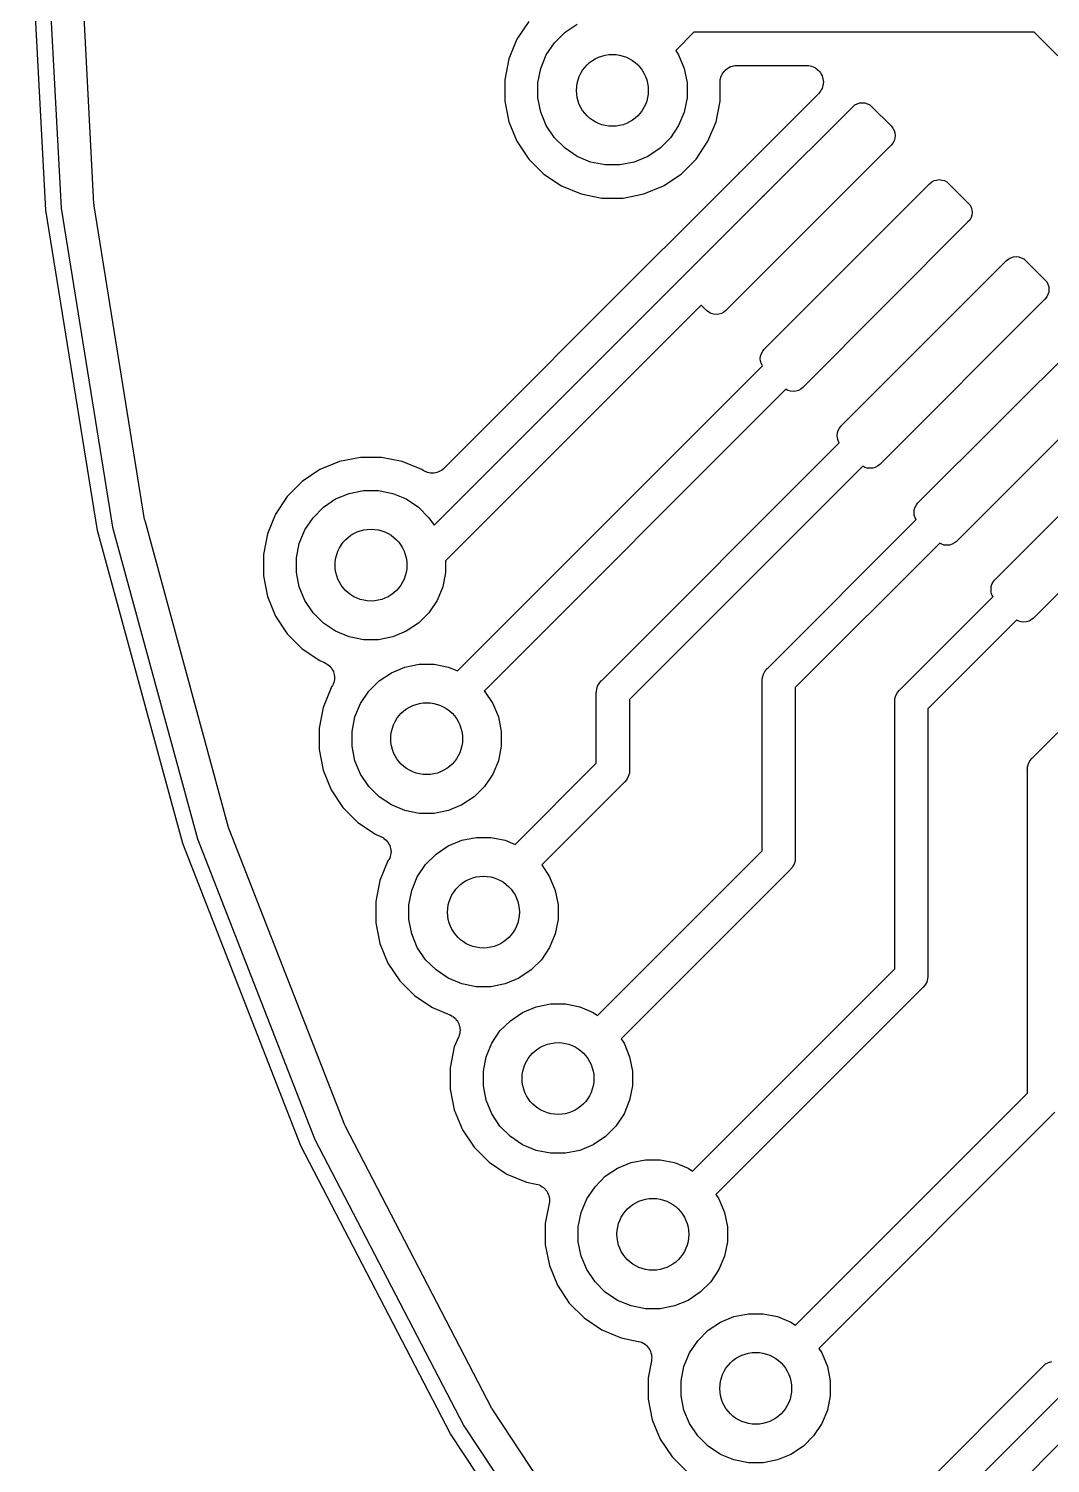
# Model space of a CAD drawing. Extents: x 176.5 to 204.5, y -115.6 to -87.6.
# Drawn here: x 176.49 to 181.18, y -108.85 to -102.26 of the extents above; entities that cross this region are included whole.
import ezdxf

# ---------------------------------------------------------------- set-up
doc = ezdxf.new("R2010")
doc.units = 0
doc.layers.add('BLACK', color=7, linetype='CONTINUOUS')

msp = doc.modelspace()

# ---------------------------------------------------------------- linework, layer by layer
at = {"layer": 'BLACK', "linetype": 'CONTINUOUS'}
for p, q in [((176.564, -103.09), (176.485, -101.6)), ((176.555, -101.6), (176.634, -103.082)), ((176.785, -103.062), (176.708, -101.604)), ((178.785, -102.224), (178.73, -102.305)), ((178.951, -102.273), (179.007, -102.236)), ((178.73, -102.305), (178.693, -102.395)), ((178.865, -102.377), (178.903, -102.321)), ((178.903, -102.321), (178.951, -102.273)), ((179.544, -102.273), (179.46, -102.357)), ((181.109, -102.273), (179.544, -102.273)), ((181.757, -102.921), (181.109, -102.273)), ((178.693, -102.395), (178.674, -102.491)), ((178.84, -102.44), (178.865, -102.377)), ((179.46, -102.357), (179.473, -102.377)), ((179.473, -102.377), (179.499, -102.44)), ((178.826, -102.506), (178.84, -102.44)), ((179.499, -102.44), (179.512, -102.506)), ((179.671, -102.472), (179.674, -102.465)), ((179.674, -102.465), (179.678, -102.459)), ((179.678, -102.459), (179.683, -102.453)), ((179.678, -102.459), (179.678, -102.459)), ((179.678, -102.459), (179.678, -102.459)), ((179.683, -102.453), (179.687, -102.448)), ((179.687, -102.448), (179.687, -102.447)), ((179.687, -102.447), (179.688, -102.447)), ((179.688, -102.447), (179.693, -102.443)), ((179.693, -102.443), (179.699, -102.438)), ((179.699, -102.438), (179.705, -102.435)), ((179.699, -102.438), (179.699, -102.438)), ((179.699, -102.438), (179.699, -102.438)), ((179.705, -102.435), (179.712, -102.431)), ((179.712, -102.431), (179.719, -102.429)), ((179.712, -102.431), (179.712, -102.431)), ((179.712, -102.431), (179.712, -102.431)), ((179.719, -102.429), (179.726, -102.427)), ((179.726, -102.427), (179.726, -102.427)), ((179.726, -102.427), (179.727, -102.427)), ((179.727, -102.427), (179.734, -102.426)), ((179.734, -102.426), (179.741, -102.425)), ((179.741, -102.425), (180.062, -102.425)), ((180.062, -102.425), (180.063, -102.425)), ((180.063, -102.425), (180.063, -102.425)), ((180.063, -102.425), (180.063, -102.425)), ((180.063, -102.425), (180.064, -102.425)), ((180.064, -102.425), (180.071, -102.426)), ((180.071, -102.426), (180.078, -102.427)), ((180.078, -102.427), (180.078, -102.427)), ((180.078, -102.427), (180.078, -102.427)), ((180.078, -102.427), (180.085, -102.429)), ((180.085, -102.429), (180.092, -102.432)), ((180.092, -102.432), (180.092, -102.432)), ((180.092, -102.432), (180.092, -102.432)), ((180.092, -102.432), (180.099, -102.435)), ((180.099, -102.435), (180.105, -102.439)), ((180.105, -102.439), (180.105, -102.439)), ((180.105, -102.439), (180.106, -102.439)), ((180.106, -102.439), (180.111, -102.444)), ((180.111, -102.444), (180.117, -102.448)), ((180.117, -102.448), (180.117, -102.448)), ((180.117, -102.448), (180.117, -102.448)), ((180.117, -102.448), (180.121, -102.454)), ((180.121, -102.454), (180.126, -102.46)), ((180.126, -102.46), (180.126, -102.46)), ((180.126, -102.46), (180.126, -102.46)), ((180.126, -102.46), (180.129, -102.466)), ((180.129, -102.466), (180.133, -102.473)), ((178.674, -102.491), (178.674, -102.589)), ((178.826, -102.574), (178.826, -102.506)), ((179.512, -102.506), (179.512, -102.574)), ((179.665, -102.493), (179.666, -102.486)), ((179.665, -102.501), (179.665, -102.493)), ((179.665, -102.502), (179.665, -102.501)), ((179.665, -102.501), (179.665, -102.501)), ((179.665, -102.501), (179.665, -102.501)), ((179.665, -102.501), (179.665, -102.501)), ((179.665, -102.589), (179.665, -102.502)), ((179.666, -102.486), (179.668, -102.479)), ((179.666, -102.486), (179.666, -102.486)), ((179.666, -102.486), (179.666, -102.486)), ((179.668, -102.479), (179.671, -102.472)), ((179.671, -102.472), (179.671, -102.472)), ((179.671, -102.472), (179.671, -102.472)), ((180.133, -102.531), (180.129, -102.538)), ((180.133, -102.473), (180.133, -102.473)), ((180.133, -102.473), (180.133, -102.473)), ((180.133, -102.473), (180.135, -102.48)), ((180.135, -102.524), (180.133, -102.531)), ((180.133, -102.531), (180.133, -102.531)), ((180.133, -102.531), (180.133, -102.531)), ((180.135, -102.48), (180.137, -102.487)), ((180.137, -102.517), (180.135, -102.524)), ((180.137, -102.487), (180.137, -102.487)), ((180.137, -102.487), (180.137, -102.487)), ((180.137, -102.487), (180.138, -102.495)), ((180.138, -102.51), (180.137, -102.517)), ((180.137, -102.517), (180.137, -102.517)), ((180.137, -102.517), (180.137, -102.517)), ((180.138, -102.495), (180.139, -102.502)), ((180.139, -102.502), (180.138, -102.51)), ((180.139, -102.502), (180.139, -102.502)), ((180.139, -102.502), (180.139, -102.502)), ((178.674, -102.589), (178.693, -102.684)), ((178.84, -102.64), (178.826, -102.574)), ((179.512, -102.574), (179.499, -102.64)), ((179.646, -102.684), (179.665, -102.589)), ((180.116, -102.556), (179.759, -102.913)), ((180.121, -102.55), (180.116, -102.556)), ((180.126, -102.544), (180.121, -102.55)), ((180.129, -102.538), (180.126, -102.544)), ((180.126, -102.544), (180.126, -102.544)), ((180.126, -102.544), (180.126, -102.544)), ((180.283, -102.607), (180.294, -102.602)), ((180.294, -102.602), (180.306, -102.598)), ((180.306, -102.598), (180.318, -102.597)), ((180.318, -102.597), (180.33, -102.598)), ((180.33, -102.598), (180.342, -102.602)), ((180.342, -102.602), (180.353, -102.607)), ((178.865, -102.702), (178.84, -102.64)), ((179.499, -102.64), (179.473, -102.702)), ((179.867, -103.022), (180.274, -102.615)), ((180.274, -102.615), (180.283, -102.607)), ((180.353, -102.607), (180.362, -102.615)), ((180.362, -102.615), (180.451, -102.703)), ((178.693, -102.684), (178.73, -102.774)), ((178.903, -102.758), (178.865, -102.702)), ((179.473, -102.702), (179.436, -102.758)), ((179.608, -102.774), (179.646, -102.684)), ((180.451, -102.703), (180.458, -102.713)), ((180.458, -102.713), (180.464, -102.724)), ((180.464, -102.724), (180.468, -102.735)), ((178.73, -102.774), (178.785, -102.856)), ((178.951, -102.806), (178.903, -102.758)), ((179.436, -102.758), (179.388, -102.806)), ((179.554, -102.856), (179.608, -102.774)), ((180.451, -102.792), (179.691, -103.552)), ((180.458, -102.782), (180.451, -102.792)), ((180.464, -102.772), (180.458, -102.782)), ((180.468, -102.76), (180.464, -102.772)), ((180.468, -102.735), (180.469, -102.748)), ((180.469, -102.748), (180.468, -102.76)), ((178.785, -102.856), (178.854, -102.925)), ((179.007, -102.844), (178.951, -102.806)), ((179.069, -102.87), (179.007, -102.844)), ((179.332, -102.844), (179.269, -102.87)), ((179.388, -102.806), (179.332, -102.844)), ((179.485, -102.925), (179.554, -102.856)), ((178.854, -102.925), (178.935, -102.979)), ((179.136, -102.883), (179.069, -102.87)), ((179.203, -102.883), (179.136, -102.883)), ((179.269, -102.87), (179.203, -102.883)), ((179.404, -102.979), (179.485, -102.925)), ((179.742, -102.93), (179.408, -103.264)), ((179.744, -102.928), (179.742, -102.93)), ((179.746, -102.926), (179.744, -102.928)), ((179.747, -102.925), (179.746, -102.926)), ((179.75, -102.921), (179.747, -102.925)), ((179.753, -102.918), (179.75, -102.921)), ((179.756, -102.916), (179.753, -102.918)), ((179.758, -102.914), (179.756, -102.916)), ((179.759, -102.913), (179.758, -102.914)), ((178.935, -102.979), (179.025, -103.016)), ((179.314, -103.016), (179.404, -102.979)), ((179.867, -103.729), (180.627, -102.969)), ((180.627, -102.969), (180.637, -102.961)), ((180.637, -102.961), (180.648, -102.955)), ((180.648, -102.955), (180.659, -102.952)), ((180.659, -102.952), (180.672, -102.95)), ((180.672, -102.95), (180.684, -102.952)), ((180.684, -102.952), (180.696, -102.955)), ((180.696, -102.955), (180.706, -102.961)), ((180.706, -102.961), (180.716, -102.969)), ((180.716, -102.969), (180.804, -103.057)), ((176.786, -103.066), (176.785, -103.062)), ((178.349, -104.539), (179.856, -103.032)), ((179.025, -103.016), (179.121, -103.035)), ((179.121, -103.035), (179.218, -103.035)), ((179.218, -103.035), (179.314, -103.016)), ((179.856, -103.032), (179.858, -103.029)), ((179.858, -103.029), (179.867, -103.022)), ((180.804, -103.057), (180.812, -103.066)), ((176.802, -104.563), (176.564, -103.09)), ((176.634, -103.082), (176.87, -104.548)), ((176.786, -103.069), (176.786, -103.066)), ((176.786, -103.07), (176.786, -103.069)), ((177.018, -104.512), (176.786, -103.07)), ((180.812, -103.066), (180.818, -103.077)), ((180.818, -103.125), (180.812, -103.136)), ((180.818, -103.077), (180.821, -103.089)), ((180.821, -103.113), (180.818, -103.125)), ((180.821, -103.089), (180.823, -103.101)), ((180.823, -103.101), (180.821, -103.113)), ((180.804, -103.145), (180.044, -103.906)), ((180.812, -103.136), (180.804, -103.145)), ((179.403, -103.269), (178.395, -104.277)), ((179.405, -103.267), (179.403, -103.269)), ((179.407, -103.265), (179.405, -103.267)), ((179.408, -103.264), (179.407, -103.265)), ((179.408, -103.264), (179.408, -103.264)), ((180.221, -104.082), (180.981, -103.322)), ((180.981, -103.322), (180.991, -103.314)), ((180.991, -103.314), (181.001, -103.309)), ((181.001, -103.309), (181.013, -103.305)), ((181.013, -103.305), (181.025, -103.304)), ((181.025, -103.304), (181.037, -103.305)), ((181.037, -103.305), (181.049, -103.309)), ((181.049, -103.309), (181.06, -103.314)), ((181.06, -103.314), (181.069, -103.322)), ((181.069, -103.322), (181.158, -103.411)), ((181.158, -103.411), (181.166, -103.42)), ((181.166, -103.42), (181.171, -103.431)), ((181.171, -103.431), (181.175, -103.443)), ((181.175, -103.443), (181.176, -103.455)), ((181.176, -103.455), (181.175, -103.467)), ((181.158, -103.499), (180.398, -104.259)), ((181.166, -103.489), (181.158, -103.499)), ((181.171, -103.479), (181.166, -103.489)), ((181.175, -103.467), (181.171, -103.479)), ((179.577, -103.527), (178.402, -104.702)), ((179.602, -103.552), (179.577, -103.527)), ((179.612, -103.56), (179.602, -103.552)), ((179.622, -103.566), (179.612, -103.56)), ((179.634, -103.569), (179.622, -103.566)), ((179.646, -103.57), (179.634, -103.569)), ((179.659, -103.569), (179.646, -103.57)), ((179.67, -103.566), (179.659, -103.569)), ((179.681, -103.56), (179.67, -103.566)), ((179.691, -103.552), (179.681, -103.56)), ((180.574, -104.436), (181.335, -103.676)), ((179.849, -103.773), (179.85, -103.761)), ((179.85, -103.785), (179.849, -103.773)), ((179.85, -103.761), (179.854, -103.749)), ((179.854, -103.797), (179.85, -103.785)), ((179.854, -103.749), (179.86, -103.738)), ((179.86, -103.738), (179.867, -103.729)), ((178.457, -105.208), (179.859, -103.806)), ((179.859, -103.806), (179.854, -103.797)), ((181.511, -103.853), (180.751, -104.613)), ((179.967, -103.914), (178.58, -105.301)), ((179.976, -103.919), (179.967, -103.914)), ((179.988, -103.923), (179.976, -103.919)), ((180.024, -103.919), (180.012, -103.923)), ((180.035, -103.913), (180.024, -103.919)), ((180.044, -103.906), (180.035, -103.913)), ((180, -103.924), (179.988, -103.923)), ((180.012, -103.923), (180, -103.924)), ((180.928, -104.789), (181.688, -104.029)), ((180.203, -104.127), (180.204, -104.114)), ((180.204, -104.114), (180.207, -104.103)), ((180.207, -104.103), (180.213, -104.092)), ((180.213, -104.092), (180.221, -104.082)), ((179.12, -105.252), (180.212, -104.16)), ((180.204, -104.139), (180.203, -104.127)), ((180.207, -104.15), (180.204, -104.139)), ((180.212, -104.16), (180.207, -104.15)), ((177.914, -104.246), (177.824, -104.283)), ((178.01, -104.227), (177.914, -104.246)), ((178.108, -104.227), (178.01, -104.227)), ((178.203, -104.246), (178.108, -104.227)), ((178.293, -104.283), (178.203, -104.246)), ((181.865, -104.206), (181.105, -104.966)), ((177.824, -104.283), (177.743, -104.338)), ((178.299, -104.287), (178.293, -104.283)), ((178.305, -104.29), (178.299, -104.287)), ((178.311, -104.294), (178.305, -104.29)), ((178.312, -104.294), (178.311, -104.294)), ((178.319, -104.296), (178.312, -104.294)), ((178.312, -104.294), (178.312, -104.294)), ((178.325, -104.298), (178.319, -104.296)), ((178.326, -104.298), (178.325, -104.298)), ((178.333, -104.299), (178.326, -104.298)), ((178.326, -104.298), (178.326, -104.298)), ((178.34, -104.3), (178.333, -104.299)), ((178.341, -104.3), (178.34, -104.3)), ((178.348, -104.299), (178.341, -104.3)), ((178.341, -104.3), (178.341, -104.3)), ((178.355, -104.298), (178.348, -104.299)), ((178.356, -104.298), (178.355, -104.298)), ((178.355, -104.298), (178.355, -104.298)), ((178.362, -104.296), (178.356, -104.298)), ((178.369, -104.294), (178.362, -104.296)), ((178.37, -104.294), (178.369, -104.294)), ((178.376, -104.291), (178.37, -104.294)), ((178.37, -104.294), (178.37, -104.294)), ((178.383, -104.287), (178.376, -104.291)), ((178.389, -104.283), (178.383, -104.287)), ((178.383, -104.287), (178.383, -104.287)), ((178.383, -104.287), (178.383, -104.287)), ((178.394, -104.278), (178.389, -104.283)), ((178.395, -104.278), (178.394, -104.278)), ((178.395, -104.277), (178.395, -104.278)), ((178.395, -104.278), (178.395, -104.278)), ((178.395, -104.278), (178.395, -104.278)), ((180.32, -104.268), (179.248, -105.34)), ((180.33, -104.273), (180.32, -104.268)), ((180.341, -104.276), (180.33, -104.273)), ((180.353, -104.277), (180.341, -104.276)), ((180.366, -104.276), (180.353, -104.277)), ((180.377, -104.273), (180.366, -104.276)), ((180.388, -104.267), (180.377, -104.273)), ((180.398, -104.259), (180.388, -104.267)), ((177.743, -104.338), (177.674, -104.407)), ((177.959, -104.393), (178.025, -104.379)), ((178.025, -104.379), (178.093, -104.379)), ((178.093, -104.379), (178.159, -104.393)), ((177.674, -104.407), (177.62, -104.488)), ((177.84, -104.456), (177.896, -104.418)), ((177.896, -104.418), (177.959, -104.393)), ((178.159, -104.393), (178.221, -104.418)), ((178.221, -104.418), (178.277, -104.456)), ((180.561, -104.456), (180.567, -104.445)), ((180.567, -104.445), (180.574, -104.436)), ((177.019, -104.515), (177.018, -104.512)), ((177.62, -104.488), (177.583, -104.578)), ((177.755, -104.56), (177.793, -104.504)), ((177.793, -104.504), (177.84, -104.456)), ((178.277, -104.456), (178.325, -104.504)), ((178.325, -104.504), (178.349, -104.539)), ((179.882, -105.197), (180.566, -104.513)), ((180.556, -104.48), (180.557, -104.468)), ((180.557, -104.492), (180.556, -104.48)), ((180.557, -104.468), (180.561, -104.456)), ((180.561, -104.504), (180.557, -104.492)), ((180.566, -104.513), (180.561, -104.504)), ((177.194, -106.002), (176.802, -104.563)), ((176.87, -104.548), (177.261, -105.98)), ((177.02, -104.518), (177.019, -104.515)), ((177.02, -104.519), (177.02, -104.518)), ((177.404, -105.928), (177.02, -104.519)), ((177.583, -104.578), (177.564, -104.674)), ((177.729, -104.622), (177.755, -104.56)), ((181.102, -105.607), (182.143, -104.566)), ((177.716, -104.689), (177.729, -104.622)), ((180.674, -104.621), (180.01, -105.285)), ((180.683, -104.626), (180.674, -104.621)), ((180.695, -104.63), (180.683, -104.626)), ((180.707, -104.631), (180.695, -104.63)), ((180.719, -104.63), (180.707, -104.631)), ((180.731, -104.626), (180.719, -104.63)), ((180.742, -104.62), (180.731, -104.626)), ((180.751, -104.613), (180.742, -104.62)), ((177.564, -104.674), (177.564, -104.771)), ((177.716, -104.756), (177.716, -104.689)), ((178.402, -104.702), (178.402, -104.756)), ((177.564, -104.771), (177.583, -104.867)), ((177.729, -104.822), (177.716, -104.756)), ((178.402, -104.756), (178.389, -104.822)), ((177.755, -104.885), (177.729, -104.822)), ((178.389, -104.822), (178.363, -104.885)), ((180.91, -104.834), (180.911, -104.821)), ((180.911, -104.846), (180.91, -104.834)), ((180.911, -104.821), (180.914, -104.81)), ((180.914, -104.81), (180.92, -104.799)), ((180.92, -104.799), (180.928, -104.789)), ((177.583, -104.867), (177.62, -104.957)), ((177.793, -104.941), (177.755, -104.885)), ((178.363, -104.885), (178.325, -104.941)), ((180.492, -105.294), (180.919, -104.867)), ((180.914, -104.858), (180.911, -104.846)), ((180.919, -104.867), (180.914, -104.858)), ((177.62, -104.957), (177.674, -105.038)), ((177.84, -104.989), (177.793, -104.941)), ((178.325, -104.941), (178.277, -104.989)), ((181.027, -104.975), (180.619, -105.383)), ((181.037, -104.98), (181.027, -104.975)), ((181.095, -104.974), (181.085, -104.98)), ((181.105, -104.966), (181.095, -104.974)), ((177.674, -105.038), (177.743, -105.107)), ((177.896, -105.026), (177.84, -104.989)), ((177.959, -105.052), (177.896, -105.026)), ((178.221, -105.026), (178.159, -105.052)), ((178.277, -104.989), (178.221, -105.026)), ((181.048, -104.983), (181.037, -104.98)), ((181.061, -104.985), (181.048, -104.983)), ((181.073, -104.983), (181.061, -104.985)), ((181.085, -104.98), (181.073, -104.983)), ((177.743, -105.107), (177.824, -105.161)), ((178.025, -105.065), (177.959, -105.052)), ((178.093, -105.065), (178.025, -105.065)), ((178.159, -105.052), (178.093, -105.065)), ((177.824, -105.161), (177.844, -105.17)), ((177.844, -105.17), (177.845, -105.17)), ((177.845, -105.17), (177.845, -105.17)), ((177.845, -105.17), (177.845, -105.17)), ((177.845, -105.17), (177.845, -105.17)), ((177.845, -105.17), (177.852, -105.174)), ((177.852, -105.174), (177.858, -105.177)), ((177.858, -105.177), (177.858, -105.177)), ((177.858, -105.177), (177.858, -105.177)), ((177.858, -105.177), (177.864, -105.182)), ((177.864, -105.182), (177.869, -105.186)), ((177.869, -105.186), (177.869, -105.187)), ((177.869, -105.187), (177.87, -105.187)), ((177.87, -105.187), (177.874, -105.192)), ((177.874, -105.192), (177.879, -105.198)), ((177.879, -105.198), (177.879, -105.198)), ((177.879, -105.198), (177.879, -105.198)), ((177.879, -105.198), (177.882, -105.205)), ((177.882, -105.205), (177.886, -105.211)), ((177.886, -105.211), (177.886, -105.211)), ((177.886, -105.211), (177.886, -105.212)), ((177.886, -105.212), (177.888, -105.218)), ((177.888, -105.218), (177.89, -105.225)), ((177.89, -105.225), (177.89, -105.226)), ((177.89, -105.226), (177.89, -105.226)), ((177.89, -105.226), (177.891, -105.233)), ((177.891, -105.233), (177.891, -105.24)), ((177.891, -105.24), (177.891, -105.24)), ((177.891, -105.24), (177.891, -105.241)), ((178.096, -105.254), (178.153, -105.217)), ((178.153, -105.217), (178.215, -105.191)), ((178.215, -105.191), (178.281, -105.178)), ((178.281, -105.178), (178.349, -105.178)), ((178.349, -105.178), (178.415, -105.191)), ((178.415, -105.191), (178.457, -105.208)), ((179.857, -105.25), (179.859, -105.239)), ((179.859, -105.239), (179.863, -105.224)), ((179.863, -105.224), (179.87, -105.211)), ((179.87, -105.211), (179.879, -105.199)), ((179.879, -105.199), (179.882, -105.197)), ((177.876, -105.286), (177.839, -105.376)), ((177.878, -105.282), (177.876, -105.286)), ((177.882, -105.276), (177.878, -105.282)), ((177.885, -105.27), (177.882, -105.276)), ((177.888, -105.262), (177.885, -105.269)), ((177.885, -105.269), (177.885, -105.269)), ((177.885, -105.269), (177.885, -105.27)), ((177.89, -105.255), (177.888, -105.262)), ((177.891, -105.248), (177.89, -105.255)), ((177.89, -105.255), (177.89, -105.255)), ((177.89, -105.255), (177.89, -105.255)), ((177.891, -105.241), (177.891, -105.248)), ((178.011, -105.358), (178.049, -105.302)), ((178.049, -105.302), (178.096, -105.254)), ((178.58, -105.301), (178.581, -105.302)), ((178.581, -105.302), (178.619, -105.358)), ((179.095, -105.308), (179.096, -105.303)), ((179.096, -105.303), (179.097, -105.293)), ((179.097, -105.293), (179.101, -105.279)), ((179.101, -105.279), (179.108, -105.266)), ((179.108, -105.266), (179.117, -105.254)), ((179.117, -105.254), (179.12, -105.252)), ((179.857, -105.254), (179.857, -105.25)), ((179.857, -105.257), (179.857, -105.254)), ((179.857, -106.036), (179.857, -105.257)), ((180.01, -105.285), (180.01, -106.063)), ((180.48, -105.308), (180.489, -105.297)), ((180.489, -105.297), (180.492, -105.294)), ((177.985, -105.42), (178.011, -105.358)), ((178.619, -105.358), (178.645, -105.42)), ((179.095, -105.312), (179.095, -105.308)), ((179.095, -105.632), (179.095, -105.312)), ((179.248, -105.34), (179.248, -105.66)), ((180.467, -105.345), (180.468, -105.336)), ((180.467, -105.351), (180.467, -105.345)), ((180.467, -105.355), (180.467, -105.351)), ((180.467, -106.578), (180.467, -105.355)), ((180.468, -105.336), (180.472, -105.322)), ((180.472, -105.322), (180.48, -105.308)), ((177.839, -105.376), (177.82, -105.472)), ((177.972, -105.487), (177.985, -105.42)), ((178.645, -105.42), (178.658, -105.487)), ((180.619, -105.383), (180.619, -106.606)), ((177.82, -105.472), (177.82, -105.569)), ((177.972, -105.554), (177.972, -105.487)), ((178.658, -105.487), (178.658, -105.554)), ((177.82, -105.569), (177.839, -105.665)), ((177.985, -105.621), (177.972, -105.554)), ((178.658, -105.554), (178.645, -105.621)), ((178.011, -105.683), (177.985, -105.621)), ((178.645, -105.621), (178.619, -105.683)), ((178.722, -106.006), (179.095, -105.632)), ((181.078, -105.649), (181.082, -105.635)), ((181.082, -105.635), (181.089, -105.621)), ((181.089, -105.621), (181.099, -105.61)), ((181.099, -105.61), (181.102, -105.607)), ((177.839, -105.665), (177.876, -105.755)), ((178.049, -105.739), (178.011, -105.683)), ((178.619, -105.683), (178.581, -105.739)), ((179.242, -105.693), (179.235, -105.707)), ((179.247, -105.679), (179.242, -105.693)), ((179.248, -105.668), (179.247, -105.679)), ((179.248, -105.66), (179.248, -105.664)), ((179.248, -105.664), (179.248, -105.668)), ((181.076, -105.664), (181.077, -105.66)), ((181.077, -105.668), (181.076, -105.664)), ((181.077, -105.66), (181.078, -105.649)), ((181.077, -107.149), (181.077, -105.668)), ((177.876, -105.755), (177.93, -105.836)), ((178.096, -105.787), (178.049, -105.739)), ((178.581, -105.739), (178.534, -105.787)), ((179.223, -105.721), (178.844, -106.1)), ((179.226, -105.718), (179.223, -105.721)), ((179.235, -105.707), (179.226, -105.718)), ((178.153, -105.824), (178.096, -105.787)), ((178.215, -105.85), (178.153, -105.824)), ((178.477, -105.824), (178.415, -105.85)), ((178.534, -105.787), (178.477, -105.824)), ((177.93, -105.836), (177.999, -105.905)), ((178.281, -105.863), (178.215, -105.85)), ((178.349, -105.863), (178.281, -105.863)), ((178.415, -105.85), (178.349, -105.863)), ((177.405, -105.931), (177.404, -105.928)), ((177.406, -105.935), (177.405, -105.931)), ((177.407, -105.936), (177.406, -105.935)), ((177.938, -107.296), (177.407, -105.936)), ((177.999, -105.905), (178.08, -105.959)), ((178.08, -105.959), (178.103, -105.969)), ((177.737, -107.391), (177.194, -106.002)), ((177.261, -105.98), (177.801, -107.362)), ((178.103, -105.969), (178.104, -105.969)), ((178.104, -105.969), (178.104, -105.969)), ((178.104, -105.969), (178.104, -105.969)), ((178.104, -105.969), (178.104, -105.969)), ((178.104, -105.969), (178.111, -105.973)), ((178.111, -105.973), (178.117, -105.976)), ((178.117, -105.976), (178.117, -105.976)), ((178.117, -105.976), (178.117, -105.977)), ((178.117, -105.977), (178.123, -105.981)), ((178.123, -105.981), (178.129, -105.986)), ((178.129, -105.986), (178.129, -105.986)), ((178.129, -105.986), (178.129, -105.986)), ((178.129, -105.986), (178.133, -105.992)), ((178.133, -105.992), (178.138, -105.997)), ((178.138, -105.997), (178.138, -105.998)), ((178.138, -105.998), (178.138, -105.998)), ((178.138, -105.998), (178.141, -106.004)), ((178.141, -106.004), (178.145, -106.011)), ((178.145, -106.011), (178.145, -106.011)), ((178.145, -106.011), (178.145, -106.011)), ((178.145, -106.011), (178.147, -106.018)), ((178.147, -106.018), (178.149, -106.025)), ((178.149, -106.025), (178.149, -106.025)), ((178.149, -106.025), (178.149, -106.025)), ((178.149, -106.025), (178.15, -106.032)), ((178.358, -106.051), (178.414, -106.013)), ((178.414, -106.013), (178.476, -105.987)), ((178.476, -105.987), (178.542, -105.974)), ((178.542, -105.974), (178.61, -105.974)), ((178.61, -105.974), (178.676, -105.987)), ((178.676, -105.987), (178.722, -106.006)), ((178.137, -106.082), (178.1, -106.172)), ((178.138, -106.082), (178.137, -106.082)), ((178.141, -106.075), (178.138, -106.082)), ((178.145, -106.069), (178.141, -106.075)), ((178.147, -106.062), (178.145, -106.069)), ((178.145, -106.069), (178.145, -106.069)), ((178.145, -106.069), (178.145, -106.069)), ((178.149, -106.055), (178.147, -106.062)), ((178.15, -106.047), (178.149, -106.054)), ((178.149, -106.054), (178.149, -106.055)), ((178.149, -106.055), (178.149, -106.055)), ((178.15, -106.032), (178.151, -106.04)), ((178.151, -106.04), (178.15, -106.047)), ((178.151, -106.04), (178.151, -106.04)), ((178.151, -106.04), (178.151, -106.04)), ((178.31, -106.098), (178.358, -106.051)), ((179.101, -106.792), (179.857, -106.036)), ((180.004, -106.096), (179.999, -106.106)), ((180.009, -106.082), (180.004, -106.096)), ((180.01, -106.071), (180.009, -106.082)), ((180.01, -106.063), (180.01, -106.067)), ((180.01, -106.067), (180.01, -106.071)), ((180.01, -106.071), (180.01, -106.071)), ((178.246, -106.217), (178.272, -106.155)), ((178.272, -106.155), (178.31, -106.098)), ((178.844, -106.1), (178.88, -106.155)), ((178.88, -106.155), (178.906, -106.217)), ((179.985, -106.124), (179.209, -106.899)), ((179.988, -106.121), (179.985, -106.124)), ((179.99, -106.118), (179.988, -106.121)), ((179.997, -106.11), (179.99, -106.118)), ((179.999, -106.106), (179.997, -106.11)), ((178.1, -106.172), (178.081, -106.268)), ((178.233, -106.283), (178.246, -106.217)), ((178.906, -106.217), (178.919, -106.283)), ((178.081, -106.268), (178.081, -106.366)), ((178.233, -106.351), (178.233, -106.283)), ((178.919, -106.283), (178.919, -106.351)), ((178.246, -106.417), (178.233, -106.351)), ((178.919, -106.351), (178.906, -106.417)), ((178.081, -106.366), (178.1, -106.461)), ((178.272, -106.479), (178.246, -106.417)), ((178.906, -106.417), (178.88, -106.479)), ((178.1, -106.461), (178.137, -106.552)), ((178.31, -106.536), (178.272, -106.479)), ((178.88, -106.479), (178.843, -106.536)), ((178.137, -106.552), (178.191, -106.633)), ((178.358, -106.583), (178.31, -106.536)), ((178.843, -106.536), (178.795, -106.583)), ((178.414, -106.621), (178.358, -106.583)), ((178.476, -106.647), (178.414, -106.621)), ((178.739, -106.621), (178.676, -106.647)), ((178.795, -106.583), (178.739, -106.621)), ((179.538, -107.507), (180.467, -106.578)), ((180.618, -106.624), (180.614, -106.639)), ((180.619, -106.613), (180.618, -106.624)), ((180.619, -106.606), (180.62, -106.609)), ((180.62, -106.609), (180.619, -106.613)), ((180.619, -106.613), (180.619, -106.613)), ((178.191, -106.633), (178.26, -106.702)), ((178.542, -106.66), (178.476, -106.647)), ((178.61, -106.66), (178.542, -106.66)), ((178.676, -106.647), (178.61, -106.66)), ((180.594, -106.666), (179.645, -107.615)), ((180.597, -106.664), (180.594, -106.666)), ((180.607, -106.652), (180.597, -106.664)), ((180.614, -106.639), (180.607, -106.652)), ((178.26, -106.702), (178.342, -106.756)), ((178.342, -106.756), (178.422, -106.789)), ((178.756, -106.778), (178.819, -106.752)), ((178.819, -106.752), (178.885, -106.739)), ((178.885, -106.739), (178.953, -106.739)), ((178.953, -106.739), (179.019, -106.752)), ((179.019, -106.752), (179.081, -106.778)), ((178.422, -106.789), (178.422, -106.789)), ((178.422, -106.789), (178.422, -106.789)), ((178.422, -106.789), (178.422, -106.789)), ((178.422, -106.789), (178.423, -106.789)), ((178.423, -106.789), (178.429, -106.793)), ((178.429, -106.793), (178.435, -106.796)), ((178.435, -106.796), (178.435, -106.796)), ((178.435, -106.796), (178.436, -106.797)), ((178.436, -106.797), (178.441, -106.801)), ((178.441, -106.801), (178.447, -106.806)), ((178.447, -106.806), (178.447, -106.806)), ((178.447, -106.806), (178.447, -106.806)), ((178.447, -106.806), (178.451, -106.812)), ((178.451, -106.812), (178.456, -106.817)), ((178.456, -106.817), (178.456, -106.818)), ((178.456, -106.818), (178.456, -106.818)), ((178.456, -106.818), (178.46, -106.824)), ((178.652, -106.863), (178.7, -106.816)), ((178.7, -106.816), (178.756, -106.778)), ((179.081, -106.778), (179.101, -106.792)), ((178.46, -106.824), (178.463, -106.83)), ((178.463, -106.83), (178.463, -106.831)), ((178.463, -106.831), (178.463, -106.831)), ((178.463, -106.831), (178.465, -106.838)), ((178.465, -106.882), (178.463, -106.889)), ((178.465, -106.838), (178.467, -106.845)), ((178.467, -106.875), (178.465, -106.882)), ((178.467, -106.845), (178.467, -106.845)), ((178.467, -106.845), (178.467, -106.845)), ((178.467, -106.845), (178.468, -106.852)), ((178.468, -106.867), (178.467, -106.874)), ((178.467, -106.874), (178.467, -106.875)), ((178.467, -106.875), (178.467, -106.875)), ((178.468, -106.852), (178.469, -106.86)), ((178.469, -106.86), (178.468, -106.867)), ((178.469, -106.86), (178.469, -106.86)), ((178.469, -106.86), (178.469, -106.86)), ((178.615, -106.92), (178.652, -106.863)), ((178.442, -106.937), (178.423, -107.033)), ((178.463, -106.889), (178.442, -106.937)), ((178.589, -106.982), (178.615, -106.92)), ((179.209, -106.899), (179.223, -106.92)), ((179.223, -106.92), (179.248, -106.982)), ((178.576, -107.048), (178.589, -106.982)), ((179.248, -106.982), (179.262, -107.048)), ((178.423, -107.033), (178.423, -107.131)), ((178.576, -107.116), (178.576, -107.048)), ((179.262, -107.048), (179.262, -107.116)), ((178.423, -107.131), (178.442, -107.226)), ((178.589, -107.182), (178.576, -107.116)), ((179.262, -107.116), (179.248, -107.182)), ((180.011, -108.215), (181.077, -107.149)), ((178.615, -107.244), (178.589, -107.182)), ((179.248, -107.182), (179.223, -107.244)), ((178.442, -107.226), (178.48, -107.317)), ((178.652, -107.301), (178.615, -107.244)), ((179.223, -107.244), (179.185, -107.301)), ((181.204, -107.237), (180.118, -108.323)), ((177.94, -107.299), (177.938, -107.296)), ((177.941, -107.302), (177.94, -107.299)), ((177.942, -107.303), (177.941, -107.302)), ((178.615, -108.598), (177.942, -107.303)), ((178.48, -107.317), (178.534, -107.398)), ((178.7, -107.348), (178.652, -107.301)), ((178.756, -107.386), (178.7, -107.348)), ((179.137, -107.348), (179.081, -107.386)), ((179.185, -107.301), (179.137, -107.348)), ((178.425, -108.715), (177.737, -107.391)), ((177.801, -107.362), (178.486, -108.679)), ((178.534, -107.398), (178.603, -107.467)), ((178.819, -107.412), (178.756, -107.386)), ((178.885, -107.425), (178.819, -107.412)), ((179.019, -107.412), (178.953, -107.425)), ((179.081, -107.386), (179.019, -107.412)), ((178.603, -107.467), (178.684, -107.521)), ((178.953, -107.425), (178.885, -107.425)), ((179.192, -107.494), (179.255, -107.468)), ((179.255, -107.468), (179.321, -107.455)), ((179.321, -107.455), (179.389, -107.455)), ((179.389, -107.455), (179.455, -107.468)), ((179.455, -107.468), (179.517, -107.494)), ((178.684, -107.521), (178.774, -107.558)), ((179.089, -107.579), (179.136, -107.531)), ((179.136, -107.531), (179.192, -107.494)), ((179.517, -107.494), (179.538, -107.507)), ((178.774, -107.558), (178.818, -107.567)), ((178.818, -107.567), (178.819, -107.567)), ((178.819, -107.567), (178.819, -107.567)), ((178.819, -107.567), (178.819, -107.567)), ((178.819, -107.567), (178.819, -107.567)), ((178.819, -107.567), (178.826, -107.569)), ((178.826, -107.569), (178.833, -107.571)), ((178.833, -107.571), (178.833, -107.572)), ((178.833, -107.572), (178.833, -107.572)), ((178.833, -107.572), (178.84, -107.575)), ((178.84, -107.575), (178.846, -107.579)), ((178.846, -107.579), (178.846, -107.579)), ((178.846, -107.579), (178.846, -107.579)), ((178.846, -107.579), (178.852, -107.583)), ((178.852, -107.583), (178.857, -107.588)), ((178.857, -107.588), (178.858, -107.588)), ((178.858, -107.588), (178.858, -107.588)), ((178.858, -107.588), (178.862, -107.594)), ((178.862, -107.594), (178.867, -107.6)), ((178.867, -107.6), (178.867, -107.6)), ((178.867, -107.6), (178.867, -107.6)), ((178.867, -107.6), (178.87, -107.606)), ((178.87, -107.606), (178.874, -107.613)), ((178.874, -107.613), (178.874, -107.613)), ((178.874, -107.613), (178.874, -107.613)), ((178.874, -107.613), (178.876, -107.62)), ((179.051, -107.635), (179.089, -107.579)), ((178.878, -107.657), (178.86, -107.749)), ((178.876, -107.62), (178.878, -107.627)), ((178.878, -107.627), (178.878, -107.627)), ((178.878, -107.627), (178.878, -107.627)), ((178.878, -107.627), (178.879, -107.635)), ((178.879, -107.649), (178.878, -107.657)), ((178.879, -107.635), (178.879, -107.642)), ((178.879, -107.642), (178.879, -107.642)), ((178.879, -107.642), (178.879, -107.642)), ((178.879, -107.642), (178.879, -107.649)), ((179.025, -107.698), (179.051, -107.635)), ((179.645, -107.615), (179.659, -107.635)), ((179.659, -107.635), (179.685, -107.698)), ((179.012, -107.764), (179.025, -107.698)), ((179.685, -107.698), (179.698, -107.764)), ((178.86, -107.749), (178.86, -107.847)), ((179.012, -107.832), (179.012, -107.764)), ((179.698, -107.764), (179.698, -107.832)), ((178.86, -107.847), (178.879, -107.942)), ((179.025, -107.898), (179.012, -107.832)), ((179.698, -107.832), (179.685, -107.898)), ((178.879, -107.942), (178.916, -108.032)), ((179.051, -107.96), (179.025, -107.898)), ((179.685, -107.898), (179.659, -107.96)), ((179.089, -108.016), (179.051, -107.96)), ((179.659, -107.96), (179.621, -108.016)), ((178.916, -108.032), (178.97, -108.114)), ((179.136, -108.064), (179.089, -108.016)), ((179.192, -108.102), (179.136, -108.064)), ((179.573, -108.064), (179.517, -108.102)), ((179.621, -108.016), (179.573, -108.064)), ((178.97, -108.114), (179.039, -108.182)), ((179.255, -108.127), (179.192, -108.102)), ((179.321, -108.141), (179.255, -108.127)), ((179.389, -108.141), (179.321, -108.141)), ((179.455, -108.127), (179.389, -108.141)), ((179.517, -108.102), (179.455, -108.127)), ((179.039, -108.182), (179.12, -108.237)), ((179.609, -108.239), (179.666, -108.202)), ((179.666, -108.202), (179.728, -108.176)), ((179.728, -108.176), (179.794, -108.163)), ((179.794, -108.163), (179.862, -108.163)), ((179.862, -108.163), (179.928, -108.176)), ((179.928, -108.176), (179.99, -108.202)), ((179.99, -108.202), (180.011, -108.215)), ((179.12, -108.237), (179.21, -108.274)), ((179.562, -108.287), (179.609, -108.239)), ((179.21, -108.274), (179.288, -108.29)), ((179.288, -108.29), (179.289, -108.29)), ((179.289, -108.29), (179.289, -108.29)), ((179.289, -108.29), (179.289, -108.29)), ((179.289, -108.29), (179.289, -108.29)), ((179.289, -108.29), (179.296, -108.292)), ((179.296, -108.292), (179.303, -108.294)), ((179.303, -108.294), (179.303, -108.294)), ((179.303, -108.294), (179.304, -108.294)), ((179.304, -108.294), (179.31, -108.298)), ((179.31, -108.298), (179.316, -108.301)), ((179.316, -108.301), (179.316, -108.301)), ((179.316, -108.301), (179.317, -108.301)), ((179.317, -108.301), (179.322, -108.306)), ((179.322, -108.306), (179.328, -108.311)), ((179.328, -108.311), (179.328, -108.311)), ((179.328, -108.311), (179.328, -108.311)), ((179.328, -108.311), (179.332, -108.317)), ((179.332, -108.317), (179.337, -108.322)), ((179.337, -108.322), (179.337, -108.322)), ((179.337, -108.322), (179.337, -108.323)), ((179.337, -108.323), (179.341, -108.329)), ((179.341, -108.329), (179.344, -108.335)), ((179.344, -108.335), (179.344, -108.336)), ((179.344, -108.336), (179.344, -108.336)), ((179.344, -108.336), (179.346, -108.343)), ((179.524, -108.343), (179.562, -108.287)), ((180.118, -108.323), (180.132, -108.343)), ((179.348, -108.379), (179.333, -108.457)), ((179.346, -108.343), (179.348, -108.35)), ((179.348, -108.35), (179.348, -108.35)), ((179.348, -108.35), (179.348, -108.35)), ((179.348, -108.35), (179.349, -108.357)), ((179.349, -108.372), (179.348, -108.379)), ((179.349, -108.357), (179.35, -108.364)), ((179.35, -108.365), (179.349, -108.372)), ((179.35, -108.364), (179.35, -108.365)), ((179.35, -108.365), (179.35, -108.365)), ((179.498, -108.406), (179.524, -108.343)), ((180.132, -108.343), (180.158, -108.406)), ((181.147, -108.407), (181.149, -108.404)), ((181.149, -108.404), (181.161, -108.394)), ((181.161, -108.394), (181.174, -108.387)), ((181.174, -108.387), (181.189, -108.383)), ((179.333, -108.457), (179.333, -108.555)), ((179.485, -108.472), (179.498, -108.406)), ((180.158, -108.406), (180.171, -108.472)), ((180.523, -109.031), (181.147, -108.407)), ((179.485, -108.54), (179.485, -108.472)), ((180.171, -108.472), (180.171, -108.54)), ((181.235, -108.534), (180.63, -109.139)), ((178.617, -108.601), (178.615, -108.598)), ((178.618, -108.605), (178.617, -108.601)), ((179.333, -108.555), (179.352, -108.65)), ((179.498, -108.606), (179.485, -108.54)), ((180.171, -108.54), (180.158, -108.606)), ((178.619, -108.605), (178.618, -108.605)), ((179.426, -109.822), (178.619, -108.605)), ((179.352, -108.65), (179.389, -108.74)), ((179.524, -108.668), (179.498, -108.606)), ((179.562, -108.724), (179.524, -108.668)), ((180.132, -108.668), (180.094, -108.724)), ((180.158, -108.606), (180.132, -108.668)), ((179.25, -109.958), (178.425, -108.715)), ((178.486, -108.679), (179.306, -109.916)), ((179.609, -108.772), (179.562, -108.724)), ((180.094, -108.724), (180.047, -108.772)), ((180.844, -109.141), (181.276, -108.709)), ((179.389, -108.74), (179.443, -108.821)), ((179.666, -108.81), (179.609, -108.772)), ((180.047, -108.772), (179.99, -108.81)), ((179.443, -108.821), (179.512, -108.89)), ((179.728, -108.835), (179.666, -108.81)), ((179.794, -108.849), (179.728, -108.835)), ((179.862, -108.849), (179.794, -108.849)), ((179.928, -108.835), (179.862, -108.849)), ((179.99, -108.81), (179.928, -108.835))]:
    msp.add_line(p, q, dxfattribs=at)
at = {"layer": 'BLACK'}
for centre in [(179.169, -102.54), (178.059, -104.722), (178.315, -105.52), (178.576, -106.317), (178.919, -107.082), (179.355, -107.798), (179.828, -108.506)]:
    msp.add_circle(centre, 0.1651, dxfattribs=at)

doc.saveas('drawing.dxf')
